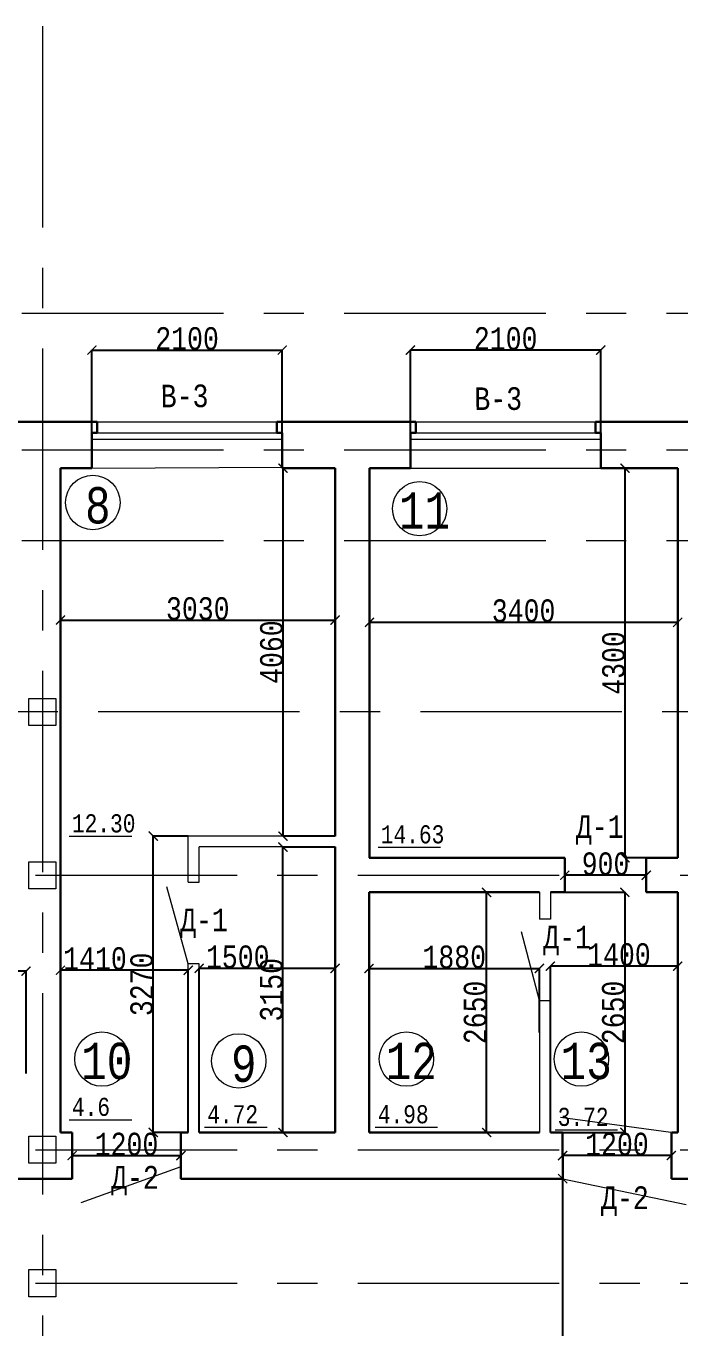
# Model space of a CAD drawing. Header units: millimetres. Extents: x -689206 to 4969298, y -1019800 to 703299.
# Drawn here: x 72604 to 79819, y -621749 to -607386 of the extents above; entities that cross this region are included whole.
import ezdxf

# ---------------------------------------------------------------- set-up
doc = ezdxf.new("R2010")
doc.units = ezdxf.units.MM
doc.linetypes.add('JIS_02_4.0', pattern=[5.5, 4, -1.5])
doc.linetypes.add('осеваяX2', pattern=[101.6, 63.5, -12.7, 12.7, -12.7])
for name, color, linetype, lineweight in [('несущие', 7, 'Continuous', 30), ('ПЕРЕГОРОДКИ', 252, 'Continuous', 9), ('РАЗМЕРЫ', 7, 'Continuous', 9), ('сваи', 7, 'JIS_02_4.0', 30), ('стены', 7, 'Continuous', 20)]:
    doc.layers.add(name, color=color, linetype=linetype, lineweight=lineweight)
doc.layers.add('четотам', color=7, linetype='Continuous')
doc.styles.add('Аннотативный', font='isocteur.ttf', dxfattribs={"width": 0.7, "height": 250})
doc.dimstyles.new('Аннотативный', dxfattribs={"dimscale": 0, "dimtxt": 250, "dimasz": 100, "dimexe": 1.25, "dimexo": 0.625, "dimtad": 1, "dimdec": 0, "dimtxsty": 'Аннотативный', "dimblk": 'ARCHTICK', "dimcen": 2.5, "dimadec": 0, "dimazin": 0, "dimtfac": 1, "dimtdec": 0, "dimtmove": 0, "dimatfit": 3, "dimfxl": 1, "dimarcsym": 0})

# ---------------------------------------------------------------- blocks, each defined once
blk = doc.blocks.new('_ArchTick')
at = {"color": 0, "linetype": 'ByBlock', "const_width": 0.15}
blk.add_lwpolyline([(-0.5, -0.5), (0.5, 0.5)], dxfattribs=at)
blk = doc.blocks.new('*D2735')
at = {"layer": 'Defpoints', "color": 0, "lineweight": 5, "transparency": 16777216}
for p in [(72984, -613939), (76014, -613939), (76014, -613939)]:
    blk.add_point(p, dxfattribs=at)
at = {"layer": 'стены', "color": 0, "lineweight": -2, "transparency": 16777216}
for p, q in [((72984, -613939), (72984, -613938)), ((72984, -613939), (76014, -613939)), ((76014, -613939), (76014, -613938))]:
    blk.add_line(p, q, dxfattribs=at)
at = {"layer": 'стены', "color": 0, "lineweight": -2, "transparency": 16777216, "xscale": 100, "yscale": 100, "zscale": 100, "rotation": 180}
blk.add_blockref('_ArchTick', (72984, -613939), dxfattribs=at)
at = {"layer": 'стены', "color": 0, "lineweight": -2, "transparency": 16777216, "xscale": 100, "yscale": 100, "zscale": 100}
blk.add_blockref('_ArchTick', (76014, -613939), dxfattribs=at)
at = {"layer": 'стены', "color": 0, "lineweight": 5, "transparency": 16777216, "insert": (74499, -613814), "char_height": 250, "attachment_point": 5, "style": 'Аннотативный'}
blk.add_mtext('3030', dxfattribs=at)
blk = doc.blocks.new('*D2736')
at = {"layer": 'Defpoints', "color": 0, "lineweight": 5, "transparency": 16777216}
for p in [(75440, -612263), (76014, -612263), (76014, -616323)]:
    blk.add_point(p, dxfattribs=at)
at = {"layer": 'стены', "color": 0, "lineweight": -2, "transparency": 16777216}
for p, q in [((76014, -612263), (75439, -612263)), ((75440, -616323), (75440, -612263)), ((76014, -616323), (75439, -616323))]:
    blk.add_line(p, q, dxfattribs=at)
at = {"layer": 'стены', "color": 0, "lineweight": -2, "transparency": 16777216, "xscale": 100, "yscale": 100, "zscale": 100}
for p, rotation in [((75440, -612263), 90), ((75440, -616323), 270)]:
    blk.add_blockref('_ArchTick', p, dxfattribs=dict(at, rotation=rotation))
at = {"layer": 'стены', "color": 0, "lineweight": 5, "transparency": 16777216, "insert": (75314, -614293), "char_height": 250, "attachment_point": 5, "rotation": 90, "style": 'Аннотативный'}
blk.add_mtext('4060', dxfattribs=at)
blk = doc.blocks.new('*D2737')
at = {"layer": 'Defpoints', "color": 0, "lineweight": 5, "transparency": 16777216}
for p in [(71204, -617813), (71204, -618943), (72604, -618943)]:
    blk.add_point(p, dxfattribs=at)
at = {"layer": 'стены', "color": 0, "lineweight": -2, "transparency": 16777216}
for p, q in [((71204, -618942), (71204, -617811)), ((72604, -617813), (71204, -617813)), ((72604, -618942), (72604, -617811))]:
    blk.add_line(p, q, dxfattribs=at)
at = {"layer": 'стены', "color": 0, "lineweight": -2, "transparency": 16777216, "xscale": 100, "yscale": 100, "zscale": 100, "rotation": 180}
blk.add_blockref('_ArchTick', (71204, -617813), dxfattribs=at)
at = {"layer": 'стены', "color": 0, "lineweight": -2, "transparency": 16777216, "xscale": 100, "yscale": 100, "zscale": 100}
blk.add_blockref('_ArchTick', (72604, -617813), dxfattribs=at)
at = {"layer": 'стены', "color": 0, "lineweight": 5, "transparency": 16777216, "insert": (71904, -617687), "char_height": 250, "attachment_point": 5, "style": 'Аннотативный'}
blk.add_mtext('1400', dxfattribs=at)
blk = doc.blocks.new('*D2738')
at = {"layer": 'Defpoints', "color": 0, "lineweight": 5, "transparency": 16777216}
for p in [(76394, -613964), (79794, -613964), (79794, -613964)]:
    blk.add_point(p, dxfattribs=at)
at = {"layer": 'стены', "color": 0, "lineweight": -2, "transparency": 16777216}
for p, q in [((76394, -613964), (76394, -613965)), ((76394, -613964), (79794, -613964)), ((79794, -613963), (79794, -613962))]:
    blk.add_line(p, q, dxfattribs=at)
at = {"layer": 'стены', "color": 0, "lineweight": -2, "transparency": 16777216, "xscale": 100, "yscale": 100, "zscale": 100, "rotation": 180}
blk.add_blockref('_ArchTick', (76394, -613964), dxfattribs=at)
at = {"layer": 'стены', "color": 0, "lineweight": -2, "transparency": 16777216, "xscale": 100, "yscale": 100, "zscale": 100}
blk.add_blockref('_ArchTick', (79794, -613964), dxfattribs=at)
at = {"layer": 'стены', "color": 0, "lineweight": 5, "transparency": 16777216, "insert": (78094, -613838), "char_height": 250, "attachment_point": 5, "style": 'Аннотативный'}
blk.add_mtext('3400', dxfattribs=at)
blk = doc.blocks.new('*D2739')
at = {"layer": 'Defpoints', "color": 0, "lineweight": 5, "transparency": 16777216}
for p in [(79213, -612263), (79794, -612263), (79794, -616563)]:
    blk.add_point(p, dxfattribs=at)
at = {"layer": 'стены', "color": 0, "lineweight": -2, "transparency": 16777216}
for p, q in [((79794, -612263), (79212, -612263)), ((79213, -616563), (79213, -612263)), ((79794, -616563), (79212, -616563))]:
    blk.add_line(p, q, dxfattribs=at)
at = {"layer": 'стены', "color": 0, "lineweight": -2, "transparency": 16777216, "xscale": 100, "yscale": 100, "zscale": 100}
for p, rotation in [((79213, -612263), 90), ((79213, -616563), 270)]:
    blk.add_blockref('_ArchTick', p, dxfattribs=dict(at, rotation=rotation))
at = {"layer": 'стены', "color": 0, "lineweight": 5, "transparency": 16777216, "insert": (79088, -614413), "char_height": 250, "attachment_point": 5, "rotation": 90, "style": 'Аннотативный'}
blk.add_mtext('4300', dxfattribs=at)
blk = doc.blocks.new('*D2740')
at = {"layer": 'Defpoints', "color": 0, "lineweight": 5, "transparency": 16777216}
for p in [(78269, -617783), (76389, -618491), (78269, -618491)]:
    blk.add_point(p, dxfattribs=at)
at = {"layer": 'стены', "color": 0, "lineweight": -2, "transparency": 16777216}
for p, q in [((76389, -618491), (76389, -617781)), ((76389, -617783), (78269, -617783)), ((78269, -618491), (78269, -617781))]:
    blk.add_line(p, q, dxfattribs=at)
at = {"layer": 'стены', "color": 0, "lineweight": -2, "transparency": 16777216, "xscale": 100, "yscale": 100, "zscale": 100, "rotation": 180}
blk.add_blockref('_ArchTick', (76389, -617783), dxfattribs=at)
at = {"layer": 'стены', "color": 0, "lineweight": -2, "transparency": 16777216, "xscale": 100, "yscale": 100, "zscale": 100}
blk.add_blockref('_ArchTick', (78269, -617783), dxfattribs=at)
at = {"layer": 'стены', "color": 0, "lineweight": 5, "transparency": 16777216, "insert": (77329, -617657), "char_height": 250, "attachment_point": 5, "style": 'Аннотативный'}
blk.add_mtext('1880', dxfattribs=at)
blk = doc.blocks.new('*D2746')
at = {"layer": 'Defpoints', "color": 0, "lineweight": 5, "transparency": 16777216}
for p in [(76846, -610961), (76846, -612263), (78946, -612263)]:
    blk.add_point(p, dxfattribs=at)
at = {"layer": 'стены', "color": 0, "lineweight": -2, "transparency": 16777216}
for p, q in [((76846, -612262), (76846, -610959)), ((78946, -610961), (76846, -610961)), ((78946, -612262), (78946, -610959))]:
    blk.add_line(p, q, dxfattribs=at)
at = {"layer": 'стены', "color": 0, "lineweight": -2, "transparency": 16777216, "xscale": 100, "yscale": 100, "zscale": 100, "rotation": 180}
blk.add_blockref('_ArchTick', (76846, -610961), dxfattribs=at)
at = {"layer": 'стены', "color": 0, "lineweight": -2, "transparency": 16777216, "xscale": 100, "yscale": 100, "zscale": 100}
blk.add_blockref('_ArchTick', (78946, -610961), dxfattribs=at)
at = {"layer": 'стены', "color": 0, "lineweight": 5, "transparency": 16777216, "insert": (77896, -610835), "char_height": 250, "attachment_point": 5, "style": 'Аннотативный'}
blk.add_mtext('2100', dxfattribs=at)
blk = doc.blocks.new('*D2747')
at = {"layer": 'Defpoints', "color": 0, "lineweight": 5, "transparency": 16777216}
for p in [(75431, -610961), (73331, -612263), (75431, -612253)]:
    blk.add_point(p, dxfattribs=at)
at = {"layer": 'стены', "color": 0, "lineweight": -2, "transparency": 16777216}
for p, q in [((73331, -612262), (73331, -610959)), ((73331, -610961), (75431, -610961)), ((75431, -612253), (75431, -610959))]:
    blk.add_line(p, q, dxfattribs=at)
at = {"layer": 'стены', "color": 0, "lineweight": -2, "transparency": 16777216, "xscale": 100, "yscale": 100, "zscale": 100, "rotation": 180}
blk.add_blockref('_ArchTick', (73331, -610961), dxfattribs=at)
at = {"layer": 'стены', "color": 0, "lineweight": -2, "transparency": 16777216, "xscale": 100, "yscale": 100, "zscale": 100}
blk.add_blockref('_ArchTick', (75431, -610961), dxfattribs=at)
at = {"layer": 'стены', "color": 0, "lineweight": 5, "transparency": 16777216, "insert": (74381, -610835), "char_height": 250, "attachment_point": 5, "style": 'Аннотативный'}
blk.add_mtext('2100', dxfattribs=at)
blk = doc.blocks.new('*D2824')
at = {"layer": 'Defpoints', "color": 0, "lineweight": 5, "transparency": 16777216}
for p in [(74514, -617782), (74514, -619592), (76014, -619592)]:
    blk.add_point(p, dxfattribs=at)
at = {"layer": 'ПЕРЕГОРОДКИ', "color": 0, "lineweight": -2, "transparency": 16777216}
for p, q in [((74514, -619592), (74514, -617781)), ((76014, -617782), (74514, -617782)), ((76014, -619592), (76014, -617781))]:
    blk.add_line(p, q, dxfattribs=at)
at = {"layer": 'ПЕРЕГОРОДКИ', "color": 0, "lineweight": -2, "transparency": 16777216, "xscale": 100, "yscale": 100, "zscale": 100, "rotation": 180}
blk.add_blockref('_ArchTick', (74514, -617782), dxfattribs=at)
at = {"layer": 'ПЕРЕГОРОДКИ', "color": 0, "lineweight": -2, "transparency": 16777216, "xscale": 100, "yscale": 100, "zscale": 100}
blk.add_blockref('_ArchTick', (76014, -617782), dxfattribs=at)
at = {"layer": 'ПЕРЕГОРОДКИ', "color": 0, "lineweight": 5, "transparency": 16777216, "insert": (74940, -617656), "char_height": 250, "attachment_point": 5, "style": 'Аннотативный'}
blk.add_mtext('1500', dxfattribs=at)
blk = doc.blocks.new('*D2825')
at = {"layer": 'Defpoints', "color": 0, "lineweight": 5, "transparency": 16777216}
for p in [(76389, -616943), (77686, -616943), (76389, -619592)]:
    blk.add_point(p, dxfattribs=at)
at = {"layer": 'ПЕРЕГОРОДКИ', "color": 0, "lineweight": -2, "transparency": 16777216}
for p, q in [((76390, -616943), (77687, -616943)), ((77686, -619592), (77686, -616943)), ((76390, -619592), (77687, -619592))]:
    blk.add_line(p, q, dxfattribs=at)
at = {"layer": 'ПЕРЕГОРОДКИ', "color": 0, "lineweight": -2, "transparency": 16777216, "xscale": 100, "yscale": 100, "zscale": 100}
for p, rotation in [((77686, -616943), 90), ((77686, -619592), 270)]:
    blk.add_blockref('_ArchTick', p, dxfattribs=dict(at, rotation=rotation))
at = {"layer": 'ПЕРЕГОРОДКИ', "color": 0, "lineweight": 5, "transparency": 16777216, "insert": (77561, -618268), "char_height": 250, "attachment_point": 5, "rotation": 90, "style": 'Аннотативный'}
blk.add_mtext('2650', dxfattribs=at)
blk = doc.blocks.new('*D2826')
at = {"layer": 'Defpoints', "color": 0, "lineweight": 5, "transparency": 16777216}
for p in [(75439, -616443), (76014, -616443), (76014, -619592)]:
    blk.add_point(p, dxfattribs=at)
at = {"layer": 'ПЕРЕГОРОДКИ', "color": 0, "lineweight": -2, "transparency": 16777216}
for p, q in [((76014, -616443), (75438, -616443)), ((75439, -619592), (75439, -616443)), ((76014, -619592), (75438, -619592))]:
    blk.add_line(p, q, dxfattribs=at)
at = {"layer": 'ПЕРЕГОРОДКИ', "color": 0, "lineweight": -2, "transparency": 16777216, "xscale": 100, "yscale": 100, "zscale": 100}
for p, rotation in [((75439, -616443), 90), ((75439, -619592), 270)]:
    blk.add_blockref('_ArchTick', p, dxfattribs=dict(at, rotation=rotation))
at = {"layer": 'ПЕРЕГОРОДКИ', "color": 0, "lineweight": 5, "transparency": 16777216, "insert": (75313, -618018), "char_height": 250, "attachment_point": 5, "rotation": 90, "style": 'Аннотативный'}
blk.add_mtext('3150', dxfattribs=at)
blk = doc.blocks.new('*D2827')
at = {"layer": 'Defpoints', "color": 0, "lineweight": 5, "transparency": 16777216}
for p in [(78389, -616943), (78389, -619592), (79212, -619592)]:
    blk.add_point(p, dxfattribs=at)
at = {"layer": 'ПЕРЕГОРОДКИ', "color": 0, "lineweight": -2, "transparency": 16777216}
for p, q in [((78390, -616943), (79213, -616943)), ((79212, -616943), (79212, -619592)), ((78390, -619592), (79213, -619592))]:
    blk.add_line(p, q, dxfattribs=at)
at = {"layer": 'ПЕРЕГОРОДКИ', "color": 0, "lineweight": -2, "transparency": 16777216, "xscale": 100, "yscale": 100, "zscale": 100}
for p, rotation in [((79212, -616943), 90), ((79212, -619592), 270)]:
    blk.add_blockref('_ArchTick', p, dxfattribs=dict(at, rotation=rotation))
at = {"layer": 'ПЕРЕГОРОДКИ', "color": 0, "lineweight": 5, "transparency": 16777216, "insert": (79086, -618268), "char_height": 250, "attachment_point": 5, "rotation": 90, "style": 'Аннотативный'}
blk.add_mtext('2650', dxfattribs=at)
blk = doc.blocks.new('*D2828')
at = {"layer": 'Defpoints', "color": 0, "lineweight": 5, "transparency": 16777216}
for p in [(78389, -617758), (78389, -619592), (79794, -619592)]:
    blk.add_point(p, dxfattribs=at)
at = {"layer": 'ПЕРЕГОРОДКИ', "color": 0, "lineweight": -2, "transparency": 16777216}
for p, q in [((78389, -619592), (78389, -617757)), ((79794, -617758), (78389, -617758)), ((79794, -619592), (79794, -617757))]:
    blk.add_line(p, q, dxfattribs=at)
at = {"layer": 'ПЕРЕГОРОДКИ', "color": 0, "lineweight": -2, "transparency": 16777216, "xscale": 100, "yscale": 100, "zscale": 100, "rotation": 180}
blk.add_blockref('_ArchTick', (78389, -617758), dxfattribs=at)
at = {"layer": 'ПЕРЕГОРОДКИ', "color": 0, "lineweight": -2, "transparency": 16777216, "xscale": 100, "yscale": 100, "zscale": 100}
blk.add_blockref('_ArchTick', (79794, -617758), dxfattribs=at)
at = {"layer": 'ПЕРЕГОРОДКИ', "color": 0, "lineweight": 5, "transparency": 16777216, "insert": (79146, -617632), "char_height": 250, "attachment_point": 5, "style": 'Аннотативный'}
blk.add_mtext('1400', dxfattribs=at)
blk = doc.blocks.new('*D2848')
at = {"layer": 'Defpoints', "color": 0, "linetype": 'ByBlock', "lineweight": 5, "transparency": 16777216}
for p in [(78524, -619782), (78524, -619847), (79724, -619847)]:
    blk.add_point(p, dxfattribs=at)
at = {"layer": 'РАЗМЕРЫ', "color": 0, "linetype": 'ByBlock', "lineweight": -2, "transparency": 16777216}
for p, q in [((78524, -619783), (78524, -619849)), ((79724, -619847), (78524, -619847)), ((79724, -619847), (79724, -619846))]:
    blk.add_line(p, q, dxfattribs=at)
at = {"layer": 'РАЗМЕРЫ', "color": 0, "linetype": 'ByBlock', "lineweight": -2, "transparency": 16777216, "xscale": 100, "yscale": 100, "zscale": 100, "rotation": 180}
blk.add_blockref('_ArchTick', (78524, -619847), dxfattribs=at)
at = {"layer": 'РАЗМЕРЫ', "color": 0, "linetype": 'ByBlock', "lineweight": -2, "transparency": 16777216, "xscale": 100, "yscale": 100, "zscale": 100}
blk.add_blockref('_ArchTick', (79724, -619847), dxfattribs=at)
at = {"layer": 'РАЗМЕРЫ', "color": 0, "linetype": 'ByBlock', "lineweight": 5, "transparency": 16777216, "insert": (79124, -619722), "char_height": 250, "attachment_point": 5, "style": 'Аннотативный'}
blk.add_mtext('1200', dxfattribs=at)
blk = doc.blocks.new('*D2850')
at = {"layer": 'Defpoints', "color": 0, "linetype": 'ByBlock', "lineweight": 5, "transparency": 16777216}
for p in [(78548, -616755), (78548, -616755), (79448, -616755)]:
    blk.add_point(p, dxfattribs=at)
at = {"layer": 'РАЗМЕРЫ', "color": 0, "linetype": 'ByBlock', "lineweight": -2, "transparency": 16777216}
for p, q in [((78548, -616754), (78548, -616754)), ((79448, -616755), (78548, -616755)), ((79448, -616754), (79448, -616754))]:
    blk.add_line(p, q, dxfattribs=at)
at = {"layer": 'РАЗМЕРЫ', "color": 0, "linetype": 'ByBlock', "lineweight": -2, "transparency": 16777216, "xscale": 100, "yscale": 100, "zscale": 100, "rotation": 180}
blk.add_blockref('_ArchTick', (78548, -616755), dxfattribs=at)
at = {"layer": 'РАЗМЕРЫ', "color": 0, "linetype": 'ByBlock', "lineweight": -2, "transparency": 16777216, "xscale": 100, "yscale": 100, "zscale": 100}
blk.add_blockref('_ArchTick', (79448, -616755), dxfattribs=at)
at = {"layer": 'РАЗМЕРЫ', "color": 0, "linetype": 'ByBlock', "lineweight": 5, "transparency": 16777216, "insert": (78998, -616629), "char_height": 250, "attachment_point": 5, "style": 'Аннотативный'}
blk.add_mtext('900', dxfattribs=at)
blk = doc.blocks.new('*D2842')
at = {"layer": 'Defpoints', "color": 0, "linetype": 'ByBlock', "lineweight": 5, "transparency": 16777216}
for p in [(72984, -617802), (72984, -619592), (74394, -619592)]:
    blk.add_point(p, dxfattribs=at)
at = {"layer": 'РАЗМЕРЫ', "color": 0, "linetype": 'ByBlock', "lineweight": -2, "transparency": 16777216}
for p, q in [((72984, -619592), (72984, -617801)), ((74394, -617802), (72984, -617802)), ((74394, -619592), (74394, -617801))]:
    blk.add_line(p, q, dxfattribs=at)
at = {"layer": 'РАЗМЕРЫ', "color": 0, "linetype": 'ByBlock', "lineweight": -2, "transparency": 16777216, "xscale": 100, "yscale": 100, "zscale": 100, "rotation": 180}
blk.add_blockref('_ArchTick', (72984, -617802), dxfattribs=at)
at = {"layer": 'РАЗМЕРЫ', "color": 0, "linetype": 'ByBlock', "lineweight": -2, "transparency": 16777216, "xscale": 100, "yscale": 100, "zscale": 100}
blk.add_blockref('_ArchTick', (74394, -617802), dxfattribs=at)
at = {"layer": 'РАЗМЕРЫ', "color": 0, "linetype": 'ByBlock', "lineweight": 5, "transparency": 16777216, "insert": (73365, -617676), "char_height": 250, "attachment_point": 5, "style": 'Аннотативный'}
blk.add_mtext('1410', dxfattribs=at)
blk = doc.blocks.new('*D2843')
at = {"layer": 'Defpoints', "color": 0, "linetype": 'ByBlock', "lineweight": 5, "transparency": 16777216}
for p in [(74008, -616323), (74394, -616323), (74394, -619592)]:
    blk.add_point(p, dxfattribs=at)
at = {"layer": 'РАЗМЕРЫ', "color": 0, "linetype": 'ByBlock', "lineweight": -2, "transparency": 16777216}
for p, q in [((74394, -616323), (74006, -616323)), ((74008, -619592), (74008, -616323)), ((74394, -619592), (74006, -619592))]:
    blk.add_line(p, q, dxfattribs=at)
at = {"layer": 'РАЗМЕРЫ', "color": 0, "linetype": 'ByBlock', "lineweight": -2, "transparency": 16777216, "xscale": 100, "yscale": 100, "zscale": 100}
for p, rotation in [((74008, -616323), 90), ((74008, -619592), 270)]:
    blk.add_blockref('_ArchTick', p, dxfattribs=dict(at, rotation=rotation))
at = {"layer": 'РАЗМЕРЫ', "color": 0, "linetype": 'ByBlock', "lineweight": 5, "transparency": 16777216, "insert": (73882, -617958), "char_height": 250, "attachment_point": 5, "rotation": 90, "style": 'Аннотативный'}
blk.add_mtext('3270', dxfattribs=at)
blk = doc.blocks.new('*D2889')
at = {"layer": 'Defpoints', "color": 0, "linetype": 'ByBlock', "lineweight": 5, "transparency": 16777216}
for p in [(78525, -620102), (78525, -627281), (78525, -627281)]:
    blk.add_point(p, dxfattribs=at)
at = {"layer": 'РАЗМЕРЫ', "color": 0, "linetype": 'ByBlock', "lineweight": -2, "transparency": 16777216}
for p, q in [((78525, -620102), (78525, -627281)), ((78526, -620102), (78526, -620102)), ((78526, -627281), (78526, -627281))]:
    blk.add_line(p, q, dxfattribs=at)
at = {"layer": 'РАЗМЕРЫ', "color": 0, "linetype": 'ByBlock', "lineweight": -2, "transparency": 16777216, "xscale": 100, "yscale": 100, "zscale": 100}
for p, rotation in [((78525, -620102), 90), ((78525, -627281), 270)]:
    blk.add_blockref('_ArchTick', p, dxfattribs=dict(at, rotation=rotation))
at = {"layer": 'РАЗМЕРЫ', "color": 0, "linetype": 'ByBlock', "lineweight": 5, "transparency": 16777216, "insert": (78400, -623692), "char_height": 250, "attachment_point": 5, "rotation": 90, "style": 'Аннотативный'}
blk.add_mtext('7690', dxfattribs=at)
blk = doc.blocks.new('*D2934')
at = {"layer": 'Defpoints', "color": 0, "linetype": 'ByBlock', "lineweight": 5, "ltscale": 35, "transparency": 16777216}
for p in [(74313, -619847), (73113, -620102), (74313, -620102)]:
    blk.add_point(p, dxfattribs=at)
at = {"layer": 'РАЗМЕРЫ', "color": 0, "linetype": 'ByBlock', "lineweight": -2, "ltscale": 35, "transparency": 16777216}
for p, q in [((73113, -620102), (73113, -619846)), ((73113, -619847), (74313, -619847)), ((74313, -620102), (74313, -619846))]:
    blk.add_line(p, q, dxfattribs=at)
at = {"layer": 'РАЗМЕРЫ', "color": 0, "linetype": 'ByBlock', "lineweight": -2, "ltscale": 35, "transparency": 16777216, "xscale": 100, "yscale": 100, "zscale": 100, "rotation": 180}
blk.add_blockref('_ArchTick', (73113, -619847), dxfattribs=at)
at = {"layer": 'РАЗМЕРЫ', "color": 0, "linetype": 'ByBlock', "lineweight": -2, "ltscale": 35, "transparency": 16777216, "xscale": 100, "yscale": 100, "zscale": 100}
blk.add_blockref('_ArchTick', (74313, -619847), dxfattribs=at)
at = {"layer": 'РАЗМЕРЫ', "color": 0, "linetype": 'ByBlock', "lineweight": 5, "ltscale": 35, "transparency": 16777216, "insert": (73713, -619722), "char_height": 250, "attachment_point": 5, "style": 'Аннотативный'}
blk.add_mtext('1200', dxfattribs=at)

msp = doc.modelspace()

# ---------------------------------------------------------------- linework, layer by layer
at = {"layer": 'несущие', "color": 0}
for p, q in [((72984.2, -618942.9), (72984.2, -619592.3)), ((76014.2, -618942.9), (76014.2, -619592.3)), ((76389.2, -618942.9), (76389.2, -619592.3)), ((79794.2, -618942.9), (79794.2, -619592.3)), ((72984.2, -619592.3), (73112.7, -619592.3)), ((74312.7, -619592.3), (74394.2, -619592.3)), ((74312.7, -619592.3), (74312.7, -620102.3)), ((74514.2, -619592.3), (76014.2, -619592.3)), ((76389.2, -619592.3), (78269.2, -619592.3)), ((78389.2, -619592.3), (78524, -619592.3)), ((78524, -619592.3), (78525.2, -620102.3)), ((79724, -619592.3), (79794.2, -619592.3)), ((79724, -619592.3), (79724, -620102.3)), ((72483, -620102.3), (73112.7, -620102.3)), ((74312.7, -620102.3), (78525.2, -620102.3)), ((79724, -620102.3), (80259.6, -620102.3))]:
    msp.add_line(p, q, dxfattribs=at)
at = {"layer": 'РАЗМЕРЫ', "linetype": 'осеваяX2', "lineweight": 5, "ltscale": 35}
for p, q in [((72784.2, -607385.9), (72784.2, -657227.2)), ((44111.5, -610553.4), (111314.2, -610554.6)), ((111181.5, -614952.9), (44111.5, -614952.9))]:
    msp.add_line(p, q, dxfattribs=at)
at = {"layer": 'РАЗМЕРЫ', "lineweight": 13}
for p, q in [((73390.7, -611752.9), (75370.7, -611752.9)), ((73330.7, -612262.9), (75430.7, -612253.5))]:
    msp.add_line(p, q, dxfattribs=at)
at = {"layer": 'РАЗМЕРЫ'}
for p, q in [((73081.2, -616324.5), (73770.4, -616324.5)), ((76489, -616445.7), (77178.2, -616445.7)), ((73081.2, -619452.1), (73770.4, -619452.1)), ((74573.9, -619534.1), (75263.1, -619534.1)), ((76456.3, -619533.9), (77145.6, -619533.9)), ((78441.1, -619562.8), (79130.4, -619562.8))]:
    msp.add_line(p, q, dxfattribs=at)
at = {"layer": 'РАЗМЕРЫ', "linetype": 'ByBlock', "lineweight": 20}
msp.add_line((79719.4, -619591.7), (78501.6, -619426.3), dxfattribs=at)
at = {"layer": 'сваи', "linetype": 'ByBlock', "lineweight": 9, "ltscale": 35}
msp.add_line((78525.2, -620102.3), (79887.3, -620388.1), dxfattribs=at)
at = {"layer": 'стены', "lineweight": 30}
for p, q in [((72474.2, -611752.9), (73390.7, -611752.9)), ((73390.7, -611872.9), (73390.7, -611752.9)), ((75370.7, -611752.9), (76906, -611752.9)), ((75370.7, -611872.9), (75370.7, -611752.9)), ((76906, -611872.9), (76906, -611752.9)), ((78886, -611752.9), (80304.2, -611752.9)), ((78886, -611872.9), (78886, -611752.9)), ((73330.7, -611872.9), (73390.7, -611872.9)), ((73330.7, -611872.9), (73330.7, -612262.9)), ((75430.7, -611872.9), (75370.7, -611872.9)), ((75430.7, -611872.9), (75430.7, -612262.9)), ((76846, -611872.9), (76906, -611872.9)), ((76846, -611872.9), (76846, -612262.9)), ((78946, -611872.9), (78886, -611872.9)), ((78946, -611872.9), (78946, -612262.9)), ((72984.2, -612262.9), (72984.2, -618942.9)), ((72984.2, -612262.9), (73330.7, -612262.9)), ((75430.7, -612262.9), (76014.2, -612262.9)), ((76014.2, -612262.9), (76014.2, -616322.9)), ((76394.2, -612262.9), (76846, -612262.9)), ((76394.2, -612262.9), (76394.2, -616562.9)), ((78946, -612262.9), (79794.2, -612262.9)), ((79794.2, -616562.9), (79794.2, -612262.9)), ((76014.2, -616442.9), (76014.2, -618942.9)), ((76014.2, -618942.9), (76014.2, -616442.9)), ((76389.2, -616562.9), (78547.8, -616562.9)), ((78547.8, -616562.9), (78547.8, -616942.9)), ((79447.8, -616562.9), (79794.2, -616562.9)), ((79447.8, -616942.9), (79447.8, -616562.9)), ((76389.2, -616942.9), (76389.2, -618942.9)), ((76389.2, -616942.9), (78269.2, -616942.9)), ((78389.2, -616942.9), (78547.8, -616942.9)), ((79447.8, -616942.9), (79794.2, -616942.9)), ((79794.2, -618942.9), (79794.2, -616942.9)), ((73112.7, -619592.3), (73112.7, -620102.3))]:
    msp.add_line(p, q, dxfattribs=at)
at = {"layer": 'стены', "lineweight": 13}
for p, q in [((76906, -611752.9), (78886, -611752.9)), ((73330.7, -611942.9), (75430.7, -611942.9)), ((73390.7, -611872.9), (75370.7, -611872.9)), ((76846, -611942.9), (78946, -611942.9)), ((76906, -611872.9), (78886, -611872.9)), ((76846, -612262.9), (78946, -612262.9)), ((74394.2, -616832.7), (74394.2, -616322.9)), ((76014.2, -616322.9), (74394.2, -616322.9)), ((74394.2, -616832.7), (74394.2, -616445.6)), ((74514.2, -616832.7), (74514.2, -616442.9)), ((76014.2, -616442.9), (74514.2, -616442.9)), ((74394.2, -616832.7), (74514.2, -616832.7)), ((78269.2, -616942.9), (78269.2, -617238.1)), ((78389.2, -616942.9), (78389.2, -617238.1)), ((78389.2, -617238.1), (78269.2, -617238.1)), ((78269.2, -618138.1), (78269.2, -619592.3)), ((78269.2, -618138.1), (78389.2, -618138.1))]:
    msp.add_line(p, q, dxfattribs=at)
at = {"layer": 'стены', "color": 152, "lineweight": 30, "true_color": 0x2776bb}
for p, q in [((73330.7, -612262.9), (73330.7, -611902.9)), ((75430.7, -611902.9), (75430.7, -612262.9)), ((76846, -612262.9), (76846, -611902.9)), ((78946, -611902.9), (78946, -612262.9))]:
    msp.add_line(p, q, dxfattribs=at)
at = {"layer": 'стены', "linetype": 'осеваяX2', "lineweight": 5, "ltscale": 35}
for p, q in [((44111.5, -612062.9), (111314.2, -612062.9)), ((44111.5, -613062.9), (111314.2, -613062.9)), ((44261.5, -616754.9), (111314.2, -616754.9)), ((44261.5, -619782.3), (111314.2, -619782.3)), ((44261.5, -621254.9), (111314.2, -621254.9))]:
    msp.add_line(p, q, dxfattribs=at)
at = {"layer": 'стены', "lineweight": 9}
for p, q in [((74394.2, -617732.7), (74158, -616882.8)), ((78269.2, -618138.1), (78069.8, -617379.6)), ((74312.7, -619972.3), (73207.9, -620369))]:
    msp.add_line(p, q, dxfattribs=at)
at = {"layer": 'стены'}
for p, q in [((76014.2, -616754.9), (76014.2, -616762.9)), ((76389.2, -616942.9), (78269.2, -616942.9)), ((74394.2, -619592.3), (74394.2, -617732.7)), ((74514.2, -617732.7), (74394.2, -617732.7)), ((74514.2, -619592.3), (74514.2, -617732.7)), ((78389.2, -618138.1), (78389.2, -619592.3))]:
    msp.add_line(p, q, dxfattribs=at)
at = {"layer": 'стены', "lineweight": 20}
for points in [[(72634.2, -614802.9), (72934.2, -614802.9), (72934.2, -615102.9), (72634.2, -615102.9)], [(72634.2, -616604.9), (72934.2, -616604.9), (72934.2, -616904.9), (72634.2, -616904.9)], [(72634.2, -619632.3), (72934.2, -619632.3), (72934.2, -619932.3), (72634.2, -619932.3)], [(72634.2, -621104.9), (72934.2, -621104.9), (72934.2, -621404.9), (72634.2, -621404.9)]]:
    msp.add_lwpolyline(points, close=True, dxfattribs=at)
at = {"layer": 'четотам', "lineweight": 13}
for centre in [(73341.5, -612642.6), (76947.3, -612710.2), (73441.5, -618782.6), (74951.5, -618802.6), (76801.5, -618782.6), (78731.5, -618782.6)]:
    msp.add_circle(centre, 300, dxfattribs=at)

# ---------------------------------------------------------------- texts
at = {"layer": 'РАЗМЕРЫ', "lineweight": 20, "ltscale": 150, "char_height": 250, "width": 922.913, "attachment_point": 1, "rotation": 0.25592, "style": 'Аннотативный'}
for insert in [(74090.3, -611342.6), (77550.3, -611372.6)]:
    msp.add_mtext('В-3', dxfattribs=dict(at, insert=insert))
at = {"layer": 'РАЗМЕРЫ', "lineweight": 13, "ltscale": 150, "char_height": 401.1, "width": 1460, "attachment_point": 1, "style": 'Аннотативный'}
for s, insert in [('8', (73255.6, -612472.8)), ('11', (76719.3, -612530.3)), ('10', (73213.4, -618602.7)), ('12', (76573.4, -618602.7)), ('13', (78503.4, -618602.7)), ('9', (74865.6, -618632.8))]:
    msp.add_mtext(s, dxfattribs=dict(at, insert=insert))
at = {"layer": 'РАЗМЕРЫ', "char_height": 200, "width": 656.117, "attachment_point": 1, "style": 'Аннотативный'}
for s, insert in [('12.30', (73110.5, -616081.7)), ('14.63', (76518.2, -616202.9)), ('4.6', (73110.5, -619209.3)), ('4.72', (74603.2, -619291.3)), ('4.98', (76485.6, -619291)), ('3.72', (78470.4, -619320))]:
    msp.add_mtext(s, dxfattribs=dict(at, insert=insert))
at = {"layer": 'РАЗМЕРЫ', "lineweight": 20, "ltscale": 150, "char_height": 250, "width": 922.913, "attachment_point": 1, "style": 'Аннотативный'}
for s, insert in [('Д-1', (78671.5, -616092)), ('Д-1', (74304.3, -617121.8)), ('Д-1', (78311.5, -617312)), ('Д-2', (73543.3, -619961.8)), ('Д-2', (78948.7, -620186.5))]:
    msp.add_mtext(s, dxfattribs=dict(at, insert=insert))

# ---------------------------------------------------------------- dimensions: what is measured, and where the dimension line sits
at = {"layer": 'ПЕРЕГОРОДКИ', "color": 18, "lineweight": 5, "true_color": 0x000000}
dim = msp.add_aligned_dim(p1=(76014.2, -619592.3), p2=(76014.2, -616442.9), distance=575.4, text='3150', dimstyle='Аннотативный', dxfattribs=at)
dim.commit()
dim.dimension.update_dxf_attribs({"geometry": '*D2826', "text_midpoint": (75313.2, -618017.6)})
at = {"layer": 'ПЕРЕГОРОДКИ', "color": 0, "lineweight": 5}
for p1, p2, distance, picture, middle in [((76389.2, -619592.3), (76389.2, -616942.9), -1297, '*D2825', (77560.6, -618267.6)), ((78389.2, -616942.9), (78389.2, -619592.3), 822.9, '*D2827', (79086.5, -618267.6))]:
    dim = msp.add_aligned_dim(p1=p1, p2=p2, distance=distance, text='2650', dimstyle='Аннотативный', dxfattribs=at)
    dim.commit()
    dim.dimension.update_dxf_attribs({"geometry": picture, "text_midpoint": middle})
at = {"layer": 'ПЕРЕГОРОДКИ', "color": 18, "lineweight": 5, "true_color": 0x000000}
dim = msp.add_linear_dim(base=(74514.2, -617781.9), p1=(76014.2, -619592.3), p2=(74514.2, -619592.3), angle=180, dimstyle='Аннотативный', dxfattribs=at)
dim.commit()
dim.dimension.update_dxf_attribs({"geometry": '*D2824', "text_midpoint": (74940.5, -617781.9), "dimtype": 161})
at = {"layer": 'ПЕРЕГОРОДКИ', "color": 0, "lineweight": 5}
dim = msp.add_linear_dim(base=(78389.2, -617758.1), p1=(79794.2, -619592.3), p2=(78389.2, -619592.3), angle=180, text='1400', dimstyle='Аннотативный', dxfattribs=at)
dim.commit()
dim.dimension.update_dxf_attribs({"geometry": '*D2828', "text_midpoint": (79146.5, -617758.1), "dimtype": 161})
at = {"layer": 'РАЗМЕРЫ', "linetype": 'ByBlock', "lineweight": 5}
for base, p1, p2, text, picture, middle in [((74007.6, -616322.9), (74394.2, -619592.3), (74394.2, -616322.9), '3270', '*D2843', (73882, -617957.6)), ((78525.2, -627281.3), (78525.2, -620102.3), (78525.2, -627281.3), '7690', '*D2889', (78399.6, -623691.8))]:
    dim = msp.add_linear_dim(base=base, p1=p1, p2=p2, angle=90, text=text, dimstyle='Аннотативный', dxfattribs=at)
    dim.commit()
    dim.dimension.update_dxf_attribs({"geometry": picture, "text_midpoint": middle})
at = {"layer": 'РАЗМЕРЫ', "color": 18, "linetype": 'ByBlock', "lineweight": 5, "true_color": 0x000000}
for base, p1, p2, picture, middle in [((78547.8, -616754.9), (79447.8, -616754.9), (78547.8, -616754.9), '*D2850', (78997.8, -616629.3)), ((78524.4598, -619847.3265), (79723.9941, -619847.3265), (78524.4598, -619782.3265), '*D2848', (79124.2269, -619721.7015))]:
    dim = msp.add_linear_dim(base=base, p1=p1, p2=p2, dimstyle='Аннотативный', dxfattribs=at)
    dim.commit()
    dim.dimension.update_dxf_attribs({"geometry": picture, "text_midpoint": middle})
at = {"layer": 'РАЗМЕРЫ', "linetype": 'ByBlock', "lineweight": 5}
dim = msp.add_linear_dim(base=(72984.2, -617801.9), p1=(74394.2, -619592.3), p2=(72984.2, -619592.3), dimstyle='Аннотативный', dxfattribs=at)
dim.commit()
dim.dimension.update_dxf_attribs({"geometry": '*D2842', "text_midpoint": (73365.5, -617801.9), "dimtype": 160})
at = {"layer": 'РАЗМЕРЫ', "linetype": 'ByBlock', "lineweight": 5, "ltscale": 35}
dim = msp.add_aligned_dim(p1=(73112.7, -620102.3), p2=(74312.7, -620102.3), distance=255, dimstyle='Аннотативный', dxfattribs=at)
dim.commit()
dim.dimension.update_dxf_attribs({"geometry": '*D2934', "text_midpoint": (73712.7, -619721.7)})
at = {"layer": 'стены', "lineweight": 5}
for base, p1, p2, picture, middle in [((75430.7, -610960.7), (73330.7, -612262.9), (75430.7, -612253.5), '*D2747', (74380.7, -610835.1)), ((76846, -610960.7), (78946, -612262.9), (76846, -612262.9), '*D2746', (77896, -610835.1))]:
    dim = msp.add_linear_dim(base=base, p1=p1, p2=p2, dimstyle='Аннотативный', dxfattribs=at)
    dim.commit()
    dim.dimension.update_dxf_attribs({"geometry": picture, "text_midpoint": middle})
for p1, p2, distance, picture, middle in [((76014.2, -616322.9), (76014.2, -612262.9), 574.1, '*D2736', (75314.5, -614292.9)), ((79794.2, -616562.9), (79794.2, -612262.9), 580.9, '*D2739', (79087.7, -614412.9)), ((72984.2, -613939.4), (76014.2, -613939.4), 0, '*D2735', (74499.2, -613813.7)), ((76394.2, -613963.6), (79794.2, -613963.6), 0, '*D2738', (78094.2, -613838))]:
    dim = msp.add_aligned_dim(p1=p1, p2=p2, distance=distance, dimstyle='Аннотативный', dxfattribs=at)
    dim.commit()
    dim.dimension.update_dxf_attribs({"geometry": picture, "text_midpoint": middle})
for base, p1, p2, angle, picture, middle in [((71204.2, -617812.6), (72604.2, -618942.9), (71204.2, -618942.9), 180, '*D2737', (71904.2, -617812.6)), ((78269.2, -617782.6), (76389.2, -618491.3), (78269.2, -618491.3), 360, '*D2740', (77329.2, -617782.6))]:
    dim = msp.add_linear_dim(base=base, p1=p1, p2=p2, angle=angle, dimstyle='Аннотативный', dxfattribs=at)
    dim.commit()
    dim.dimension.update_dxf_attribs({"geometry": picture, "text_midpoint": middle, "dimtype": 161})

doc.saveas('drawing.dxf')
